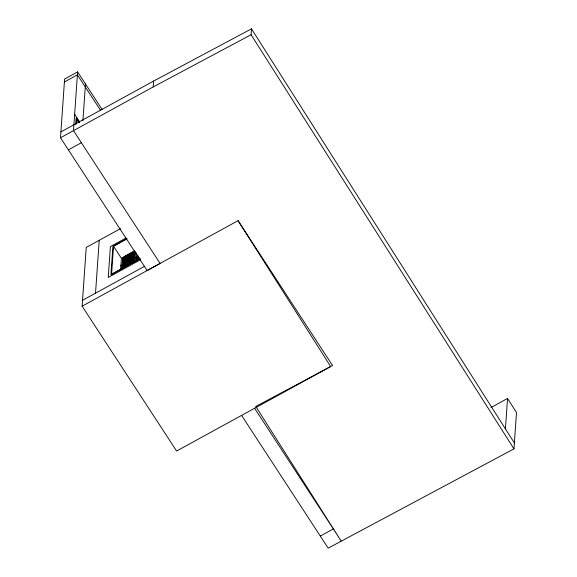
<?xml version="1.0" encoding="UTF-8"?>
<svg xmlns="http://www.w3.org/2000/svg" width="577" height="577" viewBox="0 0 577 577"><rect width="100%" height="100%" fill="white"/><g stroke="black" fill="none" stroke-linecap="round" stroke-linejoin="round"><path stroke-width="0.87" d="M95.522 293.181L99.222 240.306M77.606 71.894L73.495 130.647L160.096 263.415L147.106 270.541L60.498 137.773L64.61 79.027L77.606 71.894L102.194 109.616M75.681 124.365L76.135 117.787L79.446 122.858M76.575 123.99L76.885 119.583L78.681 122.338M82.908 120.716L85.475 83.968M82.129 306.192L238.056 220.666L332.54 365.508L176.612 451.034L82.129 306.192L86.233 247.432L120.485 228.622M126.904 238.943L113.539 246.278L111.585 274.183L139.901 258.655M120.636 269.466L121.408 258.352L113.539 246.278M121.891 269.228L122.136 265.745L134.484 258.972L134.246 262.448M135.573 261.266L135.826 257.731M135.862 257.14L136.172 252.776M136.843 261.028L137.088 257.544L138.631 256.7M137.203 255.849L137.276 254.875M60.498 137.773L153.172 86.947L153.583 81.069L251.485 28.85L514.367 442.985M241.583 415.382L328.183 548.15L513.963 448.863L251.074 34.728L251.485 28.85M505.423 428.899L507.551 398.462L491.027 407.528M513.963 448.863L516.502 412.555L507.551 398.462M64.408 81.963L77.397 74.837L100.513 110.294M60.91 131.902L153.583 81.069M68.374 149.847L81.371 142.721M125.88 238.113L110.395 246.588L108.245 277.45L140.752 259.621M126.94 238.64L112.904 246.343L110.914 274.84L139.966 258.835M123.896 256.7L134.037 251.139M121.408 258.352L134.78 251.017M122.627 258.705L134.982 251.933M122.598 259.196L134.946 252.423M122.562 259.679L134.91 252.906M122.526 260.162L134.874 253.39M122.497 260.653L134.845 253.873M122.461 261.136L134.809 254.363M122.425 261.619L134.773 254.846M122.389 262.102L134.744 255.33M122.36 262.593L134.708 255.813M122.324 263.076L134.672 256.303M122.288 263.559L134.643 256.787M120.918 265.341L138.22 255.849M120.881 265.925L138.184 256.44M122.1 266.242L134.455 259.47M137.052 258.042L138.595 257.198M122.064 266.74L134.419 259.967M137.016 258.539L138.559 257.695M122.035 267.238L134.383 260.465M136.98 259.037L139.295 257.768M121.999 267.735L134.347 260.963M136.944 259.535L139.259 258.265M121.963 268.233L134.311 261.46M136.915 260.032L140.002 258.337M82.54 300.307L144.755 266.192M320.314 536.083L333.304 528.95M153.172 86.947L251.074 34.728M74.649 114.196L79.568 121.74M254.58 408.256L341.18 541.024L255.777 406.482L330.657 366.539L238.056 220.666M122.663 258.222L122.259 264.042L134.607 257.27L135.011 251.449L122.663 258.222"/></g></svg>
